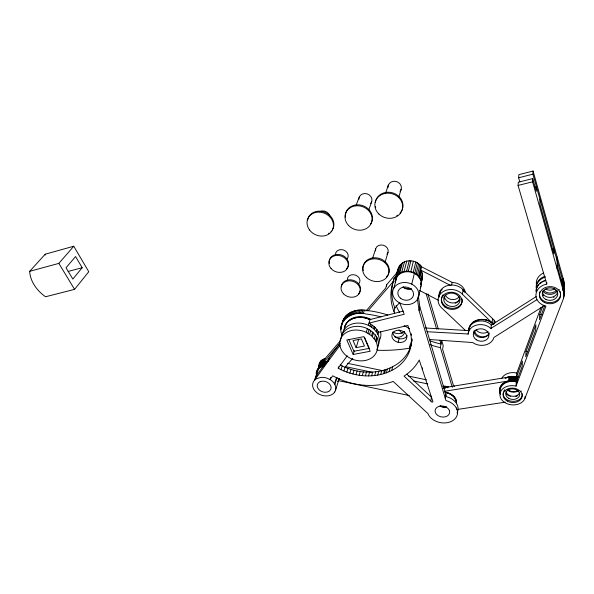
<?xml version="1.0" encoding="UTF-8"?>
<svg xmlns="http://www.w3.org/2000/svg" width="594" height="594" viewBox="0 0 594 594"><rect width="100%" height="100%" fill="white"/><g stroke="black" fill="none" stroke-linecap="round" stroke-linejoin="round"><path stroke-width="0.89" d="M519.832 181.964L518.629 177.792L518.859 174.666L533.07 171.042L563.639 280.19L563.899 283.88M562.941 290.384L562.889 286.353L563.936 289.204L564.033 292.189M564.159 295.493L563.825 292.515L532.588 181.816L532.729 178.594L518.302 182.217L518.065 185.439L546.74 284.073A14.13 11.412 -1.3 0 0 535.922 294.914A14.13 11.412 -1.3 0 0 545.931 306.088L516.06 386.13A12.786 9.615 5.4 0 0 500.371 392.181A12.786 9.615 5.4 0 0 509.184 404.403A12.786 9.615 5.4 0 0 524.933 398.426L563.528 298.44L564.159 295.493L564.107 290.696M546.74 284.073L546.762 282.254M426.952 331.727L468.146 333.984A13.031 10.365 6.1 0 1 476.796 325.015A13.031 10.365 6.1 0 1 490.852 328.452L536.887 299.718M468.139 334.266L468.636 330.331A12.957 10.336 5.9 0 1 477.249 321.376A12.957 10.336 5.9 0 1 491.216 324.784L491.104 328.712M542.864 305.903L539.671 314.53L539.545 319.706L544.698 305.851M539.953 199.235L539.82 203.824L553.898 253.928L553.905 249.042L552.182 249.421M468.963 330.821L468.956 329.41M524.933 398.426L525.007 396.695M525.994 351.433L525.764 356.734L535.706 330.012L535.862 324.799L525.994 351.433L527.799 351.492M560.298 278.586L563.171 282.343L532.929 174.161L533.07 171.042M505.041 378.103L511.404 376.351L517.367 377.071L516.557 377.235M517.233 380.747L517.433 377.056L516.602 376.826L522.43 361.048L522.178 366.379L516.275 382.232M386.59 286.434L386.687 284.667L397.408 272.149M378.281 345.322A18.926 14.984 16.6 0 0 377.977 334.519L378.578 332.321L407.885 325.445L411.085 335.306L411.442 340.711L410.35 348.559A50.342 39.961 16.6 0 1 406.006 358.093L404.447 360.246A50.342 39.961 16.6 0 1 396.525 367.649C379.328 379.217 355.962 377.918 338.216 368.206L338.691 366.736M516.06 386.13L516.297 381.845L517.099 382.068M517.181 381.667L516.342 381.437L516.787 373.062L541.008 307.484M516.342 381.437L515.488 381.244L515.748 376.641M515.488 381.244L513.743 380.999L514.018 376.396M514.619 381.103L514.887 376.492M500.504 394.371A13.335 10.061 5.2 0 1 508.553 381.296L512.867 380.94L513.149 376.336M511.991 380.925L512.273 376.321M510.253 381.044L510.543 376.425M511.115 380.947L511.404 376.351M509.4 381.155L509.697 376.537M508.553 381.296L508.865 376.7M507.254 377.145L507.224 377.524L511.382 376.73M508.019 377.279L508.048 376.9M505.746 377.747L505.717 378.126L506.459 377.806M422.624 275.341L420.849 284.652C421.896 280.012 424.109 274.458 420.827 270.166L450.66 285.499M342.241 335.528C335.454 321.161 353.378 309.793 366.156 314.04A86.368 65.793 15.9 0 1 380.954 316.84M493.866 324.198L494.238 320.277L463.053 290.095L463.535 290.741A13.521 11.145 7.8 0 1 464.441 292.048M493.228 324.406L492.099 323.255L492.567 318.555M492.099 323.255L490.755 321.926C483.702 316.929 470.619 319.141 469.037 328.712L469.223 327.65M490.718 322.29L490.035 321.48M489.998 321.844L489.278 321.072M489.241 321.436L487.681 320.374M487.644 320.738L486.85 320.092M486.805 320.456L485.996 319.854M485.951 320.218L485.127 319.661M485.083 320.018L484.244 319.513M469 329.046L469.082 328.348M469.171 328.014C470.715 322.007 477.583 319.156 483.316 319.772L483.36 319.409M395.908 279.225L395.181 281.89C396.302 274.257 397.349 262.838 406.779 261.085C412.236 259.972 418.532 262.036 421.599 266.832L452.45 282.499A12.838 10.61 7.7 0 1 465.295 292.278M398.262 268.659L398.01 271.458M411.739 342.278L411.984 340.533M490.755 321.926L492.136 322.891L462.407 294.29L463.105 289.753A12.816 10.573 7.7 0 0 461.248 288.068A13.573 11.189 7.8 0 0 446.25 286.004A13.573 11.189 7.8 0 0 438.996 296.666M446.294 387.652L446.488 386.404L442.575 386.211M334.719 391.995A11.887 8.947 18.7 0 1 328.883 395.678L328.178 395.812A11.887 8.947 18.7 0 1 315.199 391.194A11.887 8.947 18.7 0 1 314.315 380.487L315.199 379.64A11.925 8.776 15.3 0 1 316.81 378.586L320.827 377.442A11.516 8.39 17.3 0 1 323.077 377.398A11.412 8.301 17.9 0 1 325.371 377.717A11.323 8.234 18.5 0 1 327.621 378.393L330.019 379.544L332.737 375.794C350.913 385.833 373.522 388.602 393.198 381.445L427.94 413.595A15.244 11.368 10.4 0 0 453.422 420.188A15.244 11.368 10.4 0 0 445.975 400.594L445.233 398.21L445.834 394.327L419.832 306.905L418.428 296.577M447.074 387.815L447.267 386.568L446.488 386.404M342.137 323.945C343.562 312.392 357.246 308.167 367.226 310.514A85.907 65.667 15.8 0 1 387.897 315.013M445.307 387.518L445.507 386.271M445.515 387.54L445.708 386.286M443.05 388.045L444.624 388.082L444.921 386.211M443.837 388.045L444.134 386.174M452.316 387.34L440.406 347.624L441.661 340.436L443.213 345.671L442.604 349.257L453.385 385.38L454.484 386.315M451.618 285.061L452.064 282.499M430.784 401.009L404.031 376.106C410.268 372.052 415.711 366.609 419.26 360.023L432.981 401.744L432.076 402.257L430.784 401.009L431.459 397.141L406.853 374.19M422.327 369.357L422.624 367.842M445.233 398.21L419.037 310.521L419.832 306.905M377.457 350.252A150.171 130.918 18.2 0 0 409.474 348.21L410.283 344.542M411.352 342.27L412.006 339.315M410.35 348.559L411.167 344.847A50.059 39.865 16.5 0 1 397.401 363.899C380.568 375.319 357.647 374.25 340.095 364.894M411.085 335.306L411.419 333.835M420.812 283.991L422.475 277.465M418.109 296.614L417.5 299.302L419.037 310.521M418.621 296.651L421.087 285.707M422.282 273.203L420.649 280.353C417.671 269.32 398.856 267.545 395.433 279.061M419.817 278.259L421.458 271.124M419.171 277.301L421.599 266.832M418.518 276.314L420.953 265.867M417.426 275.141L419.884 264.701M416.164 274.086L418.651 263.662M398.18 342.307L399.057 338.662M391.684 370.545L392.589 366.795M411.761 284.162L414.367 273.366M414.768 273.166L417.278 262.756M389.085 371.77L389.998 368.028M413.253 272.408L415.793 262.006M386.375 372.846L387.303 369.097M410.818 271.584L413.402 261.204M383.613 373.708L384.548 369.965M384.541 373.44L385.476 369.698M408.278 271.176L410.907 260.811M406.578 271.139L409.229 260.781M380.732 374.465L381.682 370.723M404.083 271.443L406.779 261.085M393.963 311.486L394.861 308.026L399.547 302.68M377.732 375.111L378.742 371.324M401.752 272.163L404.484 261.806M374.71 375.549L375.742 371.755M399.665 273.27L402.435 262.904M398.953 273.782L401.737 263.417M371.644 375.816L372.646 372.082M395.166 281.17L397.757 271.614M397.334 273.945L397.78 272.282M393.867 288.001L396.777 277.227M397.408 275.26L400.208 264.879M368.54 375.92L369.557 372.186M396.191 277.064L399.012 266.676M394.646 313.135L393.703 310.848A61.731 50.772 7.9 0 1 393.206 281.734L394.208 278.155L397.104 274.777M375.586 340.726L371.532 335.759L365.741 332.083A19.134 15.05 16.7 0 0 345.597 332.967A19.134 15.05 16.7 0 0 340.837 348.641C342.686 352.903 346.243 356.207 350.334 358.308A19.134 15.05 16.7 0 0 371.443 358.019A19.134 15.05 16.7 0 0 376.032 341.587L375.586 340.726L376.626 336.991L375.326 334.986L370.686 330.554L366.832 328.378A19.03 15.021 16.7 0 0 340.993 338.959M377.977 334.519L377.539 333.665L378.148 331.467L376.871 329.477L374.153 326.552L368.963 323.151L404.21 314.263L399.769 302.992M376.032 341.587L377.056 337.845L376.626 336.991M365.414 375.853L366.453 372.134M374.287 338.714L375.326 334.986M377.539 333.665L376.254 331.667L376.871 329.477M362.281 375.631L363.328 371.911M372.408 336.575L373.463 332.855M376.254 331.667L374.398 329.544L375.022 327.353M371.532 335.759L372.594 332.046M374.398 329.544L373.537 328.734L374.153 326.552M386.687 284.667L385.729 288.016L365.911 311.093M359.147 375.245L360.209 371.525M369.617 334.259L370.686 330.554M373.537 328.734L371.636 327.249L372.267 325.067M367.983 333.219L369.06 329.514M371.636 327.249L370.025 326.21L370.656 324.034M356.021 374.695L357.105 370.983M352.925 373.99L354.024 370.285M366.26 332.328L367.352 328.623M370.025 326.21L368.325 325.334L370.025 319.557L403.289 311.108M384.979 262.6L388.023 252.361M349.866 373.129L350.98 369.431M356.133 347.646L353.044 340.54L361.397 338.922L364.464 346.057L356.133 347.646L358.709 339.137M353.163 354.462L346.799 339.983L363.936 336.642L370.181 351.277L353.163 354.462L354.299 350.72M346.851 372.119L347.98 368.421M363.224 313.758L364.308 310.231M343.896 370.953L345.047 367.27M361.791 313.602L362.882 310.075M398.745 197.193L401.18 189.293M335.476 390.406L339.055 379.009M360.365 313.528L361.464 310.009M341.015 369.646L342.181 365.971M358.947 313.528L360.053 310.009M336.531 377.702L334.504 383.85L334.838 384.437A11.887 8.947 18.7 0 1 335.016 391.483L334.719 392.003M334.838 384.437L337.05 377.45M357.543 313.61L358.665 310.09M356.162 313.773L357.291 310.254M372.69 258.034L375.69 248.723M354.811 314.011L355.947 310.491M353.497 314.323L354.633 310.803M352.22 314.709L353.363 311.189M350.987 315.169L352.138 311.65M330.724 377.398L330.019 379.544L330.405 379.774A11.887 8.947 18.7 0 1 334.504 383.85M349.807 315.696L350.957 312.177M348.678 316.29L349.844 312.778M346.614 317.679L347.787 314.159M347.616 316.951L348.782 313.439M345.686 318.458L346.859 314.946M343.347 321.124L344.527 317.597M340.859 328.631L341.81 325.794M340.867 329.781L341.342 328.363M344.045 320.188L345.225 316.669M344.824 319.297L346.005 315.778M385.669 192.976L388.313 185.15M341.387 325.252L342.938 320.641M341.119 326.358L343.384 319.594M340.941 327.487L341.899 324.658M342.723 322.104L343.911 318.577M323.255 366.409A11.694 8.895 18.6 0 0 318.659 368.8L314.352 380.45L328.178 361.263L329.418 357.618L339.887 343.525M327.168 361.716L325.712 361.791L324.376 365.696L321.005 366.565L317.946 368.755A11.694 8.903 18.7 0 0 316.283 374.235M325.631 364.077L326.433 361.731M323.656 365.793L325 361.887L325.712 361.791M321.636 366.312L324.198 358.902L325.059 358.635L340.674 340.459M322.29 366.104L324.844 358.687M322.505 366.045L325.059 358.635M322.965 365.926L324.309 362.028L325 361.887M320.411 366.847L322.988 359.437L324.198 358.902M321.005 366.565L323.582 359.155M318.822 367.901L321.406 360.491L322.988 359.437M319.312 367.523L321.903 360.105M319.847 367.166L322.423 359.756M317.946 368.755L320.582 361.301L321.406 360.491M318.362 368.317L320.953 360.9M368.659 210.172L371.688 201.76M356.096 205.286L359.318 196.948M394.208 278.155L394.126 278.363A61.375 50.624 7.7 0 0 394.602 307.388L394.861 308.026M338.313 379.611L338.565 379.083M338.298 380.598L338.595 380.078A11.694 8.895 18.6 0 0 339.211 378.445M329.418 357.618L315.637 376.782L316.015 376.381A11.821 8.932 18.7 0 1 316.973 375.586M338.216 368.206L347.193 355.843M328.178 361.263L340.228 345.084M74.569 289.375L88.766 271.733L73.76 246.235L45.218 254.202L29.7 271.31L29.73 272.163A30.65 21.748 36.6 0 0 44.877 296.295L45.538 296.755L74.569 289.375L58.858 263.394L73.76 246.235M82.18 267.723L72.839 279.083L66.031 267.775L75.572 256.549L82.18 267.723L68.176 271.436M340.147 343.213L323.849 362.147L324.309 362.028M367.924 310.966L393.287 281.526M352.732 358.375L345.456 366.647L371.673 372.156M318.236 369.245L318.28 369.201A11.694 8.895 18.6 0 0 316.52 373.522M491.468 325.044L536.226 296.577M544.639 305.427L493.881 337.481A13.031 10.365 6.1 0 1 472.683 342.545L429.299 339.508M29.7 271.31L58.858 263.394M518.629 177.792L532.929 174.161M518.065 185.439L532.588 181.816M534.689 187.229L536.471 186.791L536.3 191.305L532.729 178.594M444.936 391.223L511.144 380.568M443.718 387.741L508.835 377.079M457.796 409.4L505.219 402.168M539.671 314.53L542.307 314.59M425.267 327.977L468.629 330.606M512.867 380.94L513.743 380.999M444.624 388.082L445.21 388.142A12.496 9.437 10.1 0 0 443.562 388.068M483.316 319.772L484.207 319.869M347.453 363.29L383.434 370.827M408.62 376.099L426.611 379.87M413.268 380.895L427.732 383.932M338.498 380.672L409.325 395.552M447.267 386.568L448.789 386.991M517.367 377.071L518.146 377.331M517.433 377.056L518.25 377.324M370.025 319.557L369.513 319.312A18.763 14.932 16.6 0 0 344.275 327.962M368.325 325.334L367.805 325.089A18.926 14.984 16.6 0 0 342.189 334.689M419.683 290.533L438.498 300.304M560.298 278.942L563.171 282.699L564.033 287.08L563.973 282.395M465.711 330.709L442.27 308.486A12.897 10.595 8 0 1 440.54 306.749A13.669 11.234 7.9 0 1 442.53 292.04A13.669 11.234 7.9 0 1 460.543 292.597A12.912 10.61 7.9 0 1 462.407 294.29M463.105 289.753L463.587 290.399A13.573 11.189 7.8 0 1 464.545 291.684M494.238 320.277L495.478 322.215M378.148 331.467L378.578 332.321M562.889 286.716L563.246 287.407L557.142 265.496M348.945 339.85L353.942 351.269L369.26 348.374L364.694 337.667M396.094 305.42L396.762 307.061A61.026 50.483 7.6 0 0 399.532 312.303M456.311 408.004L456.764 409.192M445.834 394.327L446.569 396.71A15.162 11.345 10.3 0 1 457.618 411.508M427.955 294L438.298 329.046M426.188 293.911L436.605 329.069M439.991 340.496L441.038 344.008A61.375 50.624 7.7 0 1 430.019 340.8M45.218 254.202L45.241 255.041M563.81 280.917L563.981 285.595M563.936 289.204L564.092 296.243M563.639 280.19L563.699 284.125M563.765 288.476L563.825 292.515M563.409 279.477L563.468 283.538M563.528 287.748L563.595 291.929M563.298 279.217L563.357 283.145M563.424 287.489L563.483 291.528M563.506 296.814L563.528 298.44M563.119 278.779L563.171 282.699M563.238 287.043L563.298 291.082M557.113 257.068L557.165 269.082M363.276 270.582A13.291 11.189 16.1 0 1 377.212 257.952A13.291 11.189 16.1 0 1 388.276 274.383M387.927 275.037A13.291 11.189 16.1 0 1 386.575 276.811M375.564 250.876A6.43 5.502 15.7 0 1 383.449 245.248A6.43 5.502 15.7 0 1 386.939 254.232M319.565 211.702A6.675 5.777 24.6 0 1 329.819 216.023M307.595 220.181A13.514 11.628 24.5 0 1 324.695 212.199A13.514 11.628 24.5 0 1 332.402 229.833M331.504 231.066A13.514 11.628 24.5 0 1 330.992 231.638M329.187 233.108A13.514 11.628 24.5 0 1 328.512 233.516M375.274 202.569A14.004 12.437 15.6 0 1 394.319 193.458A14.004 12.437 15.6 0 1 400.074 213.053M397.512 215.206A14.004 12.437 15.6 0 1 396.777 215.637M375.705 207.447A14.004 12.437 15.6 0 1 375.49 206.638M387.993 187.504A6.764 6.096 14.9 0 1 395.99 181.43A6.764 6.096 14.9 0 1 400.712 190.392M400.274 191.068A6.764 6.096 14.9 0 1 400.014 191.379M345.537 214.033A13.736 12.014 19.8 0 1 363.766 206.021A13.736 12.014 19.8 0 1 370.3 224.487M345.433 217.189A13.736 12.014 19.8 0 1 345.426 214.813M358.887 199.213A6.638 5.895 19.7 0 1 367.211 193.889A6.638 5.895 19.7 0 1 370.953 203.118M370.708 203.423A6.638 5.895 19.7 0 1 370.448 203.705M347.371 279.336A6.4 5.316 18.4 0 1 355.91 275.267A6.4 5.316 18.4 0 1 358.516 284.029M341.402 286.813A9.734 8.026 18.4 0 1 353.163 280.257A9.734 8.026 18.4 0 1 359.667 292.27M359.385 292.723A9.734 8.026 18.4 0 1 358.331 293.941M335.439 254.477A6.497 5.495 20.4 0 1 343.651 250.044A6.497 5.495 20.4 0 1 347.252 258.702M329.38 263.409A9.883 8.294 20.5 0 1 341.379 254.96A9.883 8.294 20.5 0 1 346.436 269M440.406 347.624A61.731 50.772 7.9 0 1 430.049 344.654M402.227 333.345A68.243 56.14 7.9 0 1 398.938 329.952M439.189 296.911A12.912 10.64 7.8 0 1 439.226 294.832A12.927 10.647 7.8 0 0 439.018 296.911M439.53 293.473A12.912 10.64 7.8 0 1 439.76 292.812M440.043 292.166A12.912 10.64 7.8 0 1 440.377 291.543M440.755 290.934A12.912 10.64 7.8 0 1 442.196 289.271M439.627 293.503A12.927 10.647 7.8 0 1 439.909 292.857M440.243 292.226A12.927 10.647 7.8 0 1 440.629 291.624M318.837 365.607A11.568 8.873 18.6 0 1 320.545 361.345M459.593 297.349A7.752 6.386 7.8 0 1 455.204 303.267M444.542 299.057A7.752 6.386 7.8 0 1 444.208 296.154M459.169 296.748A7.7 6.363 7.7 0 1 451.752 299.51A7.7 6.363 7.7 0 1 445.292 294.914M411.263 288.35A7.811 6.519 12.4 0 1 403.178 286.954M377.056 337.845A19.03 15.021 16.7 0 1 376.93 349.554M380.606 331.667A18.763 14.932 16.6 0 1 379.425 340.317M343.993 329.9A18.763 14.932 16.6 0 1 344.097 328.928M457.343 412.206A15.162 11.345 10.3 0 1 457.009 412.882M446.287 406.853A7.269 5.472 10.2 0 1 440.377 405.977M446.012 392.619A11.999 9.029 10.2 0 1 455.761 401.002M337.956 381.081A11.694 8.895 18.6 0 1 337.57 381.541M420.329 287.704A13.009 10.863 12.3 0 0 414.872 273.626L414.122 273.24A13.009 10.863 12.3 0 0 395.507 281.987M411.293 289.026A7.804 6.519 12.3 0 1 402.895 287.013M407.157 335.632A7.544 6.037 13.2 0 1 399.317 338.721L398.834 338.617A7.544 6.037 13.2 0 1 392.775 332.217M411.939 338.936A50.007 39.865 16.6 0 1 409.474 348.21M404.113 325.675A86.368 65.793 15.9 0 1 409.474 328.631M344.572 328.334A18.124 14.442 16.6 0 1 344.713 327.398M344.921 326.477A18.124 14.442 16.6 0 1 370.805 319.379M344.475 328.111A18.139 14.442 16.6 0 1 344.691 327.19M344.973 326.292A18.139 14.442 16.6 0 1 369.527 319.55M561.144 280.323A13.937 11.316 -1.7 0 1 564.033 289.389M536.753 290.31A13.937 11.316 -1.7 0 1 545.344 277.027M562.243 285.142A14.026 11.36 -1.5 0 1 564.085 293.035M536.263 290.993A14.026 11.36 -1.5 0 1 536.605 288.788M536.835 288.068A14.026 11.36 -1.5 0 1 537.125 287.362M537.473 286.672A14.026 11.36 -1.5 0 1 538.832 284.719M539.991 283.553A14.026 11.36 -1.5 0 1 542.812 281.623M543.614 281.244A14.026 11.36 -1.5 0 1 545.285 280.606M404.15 331.393A7.811 6.274 13.4 0 1 393.05 331.994M404.618 331.571A7.856 6.289 13.5 0 1 394.854 336.887M554.039 297.171A8.435 6.831 -1.5 0 1 553.541 297.371M543.562 295.656A8.435 6.831 -1.5 0 1 543.228 295.315M557.454 290.689A8.383 6.809 -1.7 0 1 550.126 294.386A8.383 6.809 -1.7 0 1 542.708 290.949M489.107 332.944A7.774 6.2 5.9 0 1 480.68 337.496A7.774 6.2 5.9 0 1 473.767 331.029M488.053 331.697A7.729 6.185 5.7 0 1 476.024 329.64M462.125 299.005A10.402 8.554 7.9 0 1 451.032 308.279A10.402 8.554 7.9 0 1 441.966 296.77M442.188 296.25A10.402 8.554 7.9 0 1 442.448 295.745M442.76 295.255A10.402 8.554 7.9 0 1 443.102 294.787M489.226 333.828A7.774 6.2 5.8 0 1 480.628 336.59A7.774 6.2 5.8 0 1 474.658 330.539M460.098 298.7A8.078 6.66 7.8 0 1 459.919 299.101M459.704 299.495A8.078 6.66 7.8 0 1 458.553 300.906M457.826 301.5A8.078 6.66 7.8 0 1 449.242 302.287A8.078 6.66 7.8 0 1 444.386 296.094M517.827 395.671A7.618 5.747 5.2 0 1 517.441 395.886M516.609 396.265A7.618 5.747 5.2 0 1 515.718 396.554M510.38 396.436A7.618 5.747 5.2 0 1 509.919 396.28M509.036 395.908A7.618 5.747 5.2 0 1 508.613 395.693M507.833 395.203A7.618 5.747 5.2 0 1 507.476 394.928M507.135 394.639A7.618 5.747 5.2 0 1 506.823 394.334M506.541 394.022A7.618 5.747 5.2 0 1 506.281 393.688M518.436 390.778A7.574 5.732 5.1 0 1 507.454 390.006M443.621 387.696A12.489 9.437 10.1 0 1 445.255 387.771M500.534 393.985A13.328 10.061 5.2 0 1 508.583 380.91M444.594 392.047A12.4 9.333 10.2 0 1 456.511 403.326M445.344 392.523A12.407 9.333 10.2 0 1 456.459 403.712M446.71 407.202A7.277 5.472 10.2 0 1 439.983 406.014M536.568 289.568A13.937 11.323 -1.7 0 1 545.099 276.247M500.475 392.337A12.704 9.586 5.2 0 1 516.297 381.845M560.55 293.132A10.581 8.546 -1.3 0 1 549.777 302.628A10.581 8.546 -1.3 0 1 539.567 292.901M539.686 292.352A10.581 8.546 -1.3 0 1 539.857 291.803M558.984 289.456A10.581 8.546 -1.3 0 1 559.333 289.939M560.135 291.483A10.581 8.546 -1.3 0 1 560.454 292.575M536.686 285.647A13.84 11.279 -2 0 1 543.51 273.01M517.664 390.57A6.942 5.257 5.1 0 1 507.64 389.36M519.46 393.05A6.987 5.272 5.2 0 1 511.909 396.22A6.987 5.272 5.2 0 1 505.925 391.075M557.64 292.151A7.722 6.252 -1.5 0 1 549.784 297.423A7.722 6.252 -1.5 0 1 542.352 291.892M536.055 291.706A14.033 11.368 -1.5 0 1 545.901 280.286M507.655 377.532A12.623 9.563 5.1 0 1 508.412 377.301M510.788 376.848A12.623 9.563 5.1 0 1 514.924 376.923M556.556 290.072A7.663 6.23 -1.7 0 1 543.577 290.206M501.588 378.638A12.548 9.541 4.9 0 1 516.787 373.062M522.208 393.674A9.578 7.202 5.3 0 1 512.629 401.344A9.578 7.202 5.3 0 1 503.244 392.783M503.348 392.322A9.578 7.202 5.3 0 1 503.489 391.869M503.89 390.993A9.578 7.202 5.3 0 1 504.15 390.577M504.447 390.169A9.578 7.202 5.3 0 1 504.781 389.783M521.049 390.934A9.578 7.202 5.3 0 1 521.339 391.372M554.907 288.729A7.625 6.207 -1.9 0 1 545.656 289.07M320.211 381.645L319.839 381.816A7.128 5.368 18.7 0 0 317.686 387.823A7.128 5.368 18.7 0 0 324.71 392.255L325.163 392.278A7.128 5.368 18.7 0 0 330.665 385.603A7.128 5.368 18.7 0 0 320.211 381.645M399.302 330.271L398.804 330.242A7.588 6.044 13.3 0 0 391.869 335.41A7.588 6.044 13.3 0 0 397.958 342.263L398.44 342.359A7.588 6.044 13.3 0 0 406.875 337.355A7.588 6.044 13.3 0 0 399.302 330.271M399.977 303.096L399.227 302.71A13.246 10.959 12.6 0 1 394.112 287.607A13.246 10.959 12.6 0 1 411.508 284.036L412.273 284.429A13.246 10.959 12.6 0 1 417.359 299.524A13.246 10.959 12.6 0 1 399.977 303.096M444.988 307.083L444.483 306.69A10.417 8.561 7.9 0 1 444.706 294.149A10.417 8.561 7.9 0 1 459.83 295.864L460.239 296.339A10.417 8.561 7.9 0 1 458.657 307.492A10.417 8.561 7.9 0 1 444.988 307.083M449.443 410.64L449.316 410.328A7.373 5.502 10.4 0 0 436.961 407.358A7.373 5.502 10.4 0 0 440.659 416.773A7.373 5.502 10.4 0 0 449.443 410.64M366.528 277.495A13.313 11.197 16.1 0 0 388.521 274.072A13.313 11.197 16.1 0 0 372.312 258.977A13.313 11.197 16.1 0 0 366.528 277.495M309.585 230.027A13.543 11.635 24.5 0 0 332.373 230.153A13.543 11.635 24.5 0 0 318.829 212.11A13.543 11.635 24.5 0 0 309.585 230.027M378.883 214.033A14.033 12.452 15.6 0 0 402.205 209.793A14.033 12.452 15.6 0 0 385.216 193.414A14.033 12.452 15.6 0 0 378.883 214.033M348.492 225.393A13.759 12.021 19.9 0 0 371.465 222.72A13.759 12.021 19.9 0 0 355.68 205.851A13.759 12.021 19.9 0 0 348.492 225.393M343.57 293.867A9.749 8.034 18.5 0 0 359.778 292.374A9.749 8.034 18.5 0 0 348.515 280.851A9.749 8.034 18.5 0 0 343.57 293.867M331.029 268.51A9.905 8.301 20.5 0 0 347.639 267.805A9.905 8.301 20.5 0 0 336.961 255.398A9.905 8.301 20.5 0 0 331.029 268.51M400.445 298.195A7.952 6.579 12.6 0 0 413.424 295.508A7.952 6.579 12.6 0 0 403.252 287.154A7.952 6.579 12.6 0 0 400.445 298.195M476.262 339.731A7.819 6.215 6.1 0 0 488.817 336.234A7.819 6.215 6.1 0 0 478.222 329.128A7.819 6.215 6.1 0 0 476.262 339.731M446.992 304.937A8.123 6.683 7.9 0 0 459.89 300.943A8.123 6.683 7.9 0 0 448.663 293.488A8.123 6.683 7.9 0 0 446.992 304.937M544.438 302.502A10.595 8.561 -1.3 0 0 560.61 295.367A10.595 8.561 -1.3 0 0 545.002 287.682A10.595 8.561 -1.3 0 0 544.438 302.502M508.731 398.351A7.024 5.287 5.3 0 0 519.691 394.847A7.024 5.287 5.3 0 0 509.689 389.248A7.024 5.287 5.3 0 0 508.731 398.351M545.886 299.45A7.759 6.267 -1.3 0 0 557.759 294.268A7.759 6.267 -1.3 0 0 546.383 288.595A7.759 6.267 -1.3 0 0 545.886 299.45M507.209 401.032A9.593 7.21 5.4 0 0 522.185 396.272A9.593 7.21 5.4 0 0 508.538 388.617A9.593 7.21 5.4 0 0 507.209 401.032"/></g></svg>
